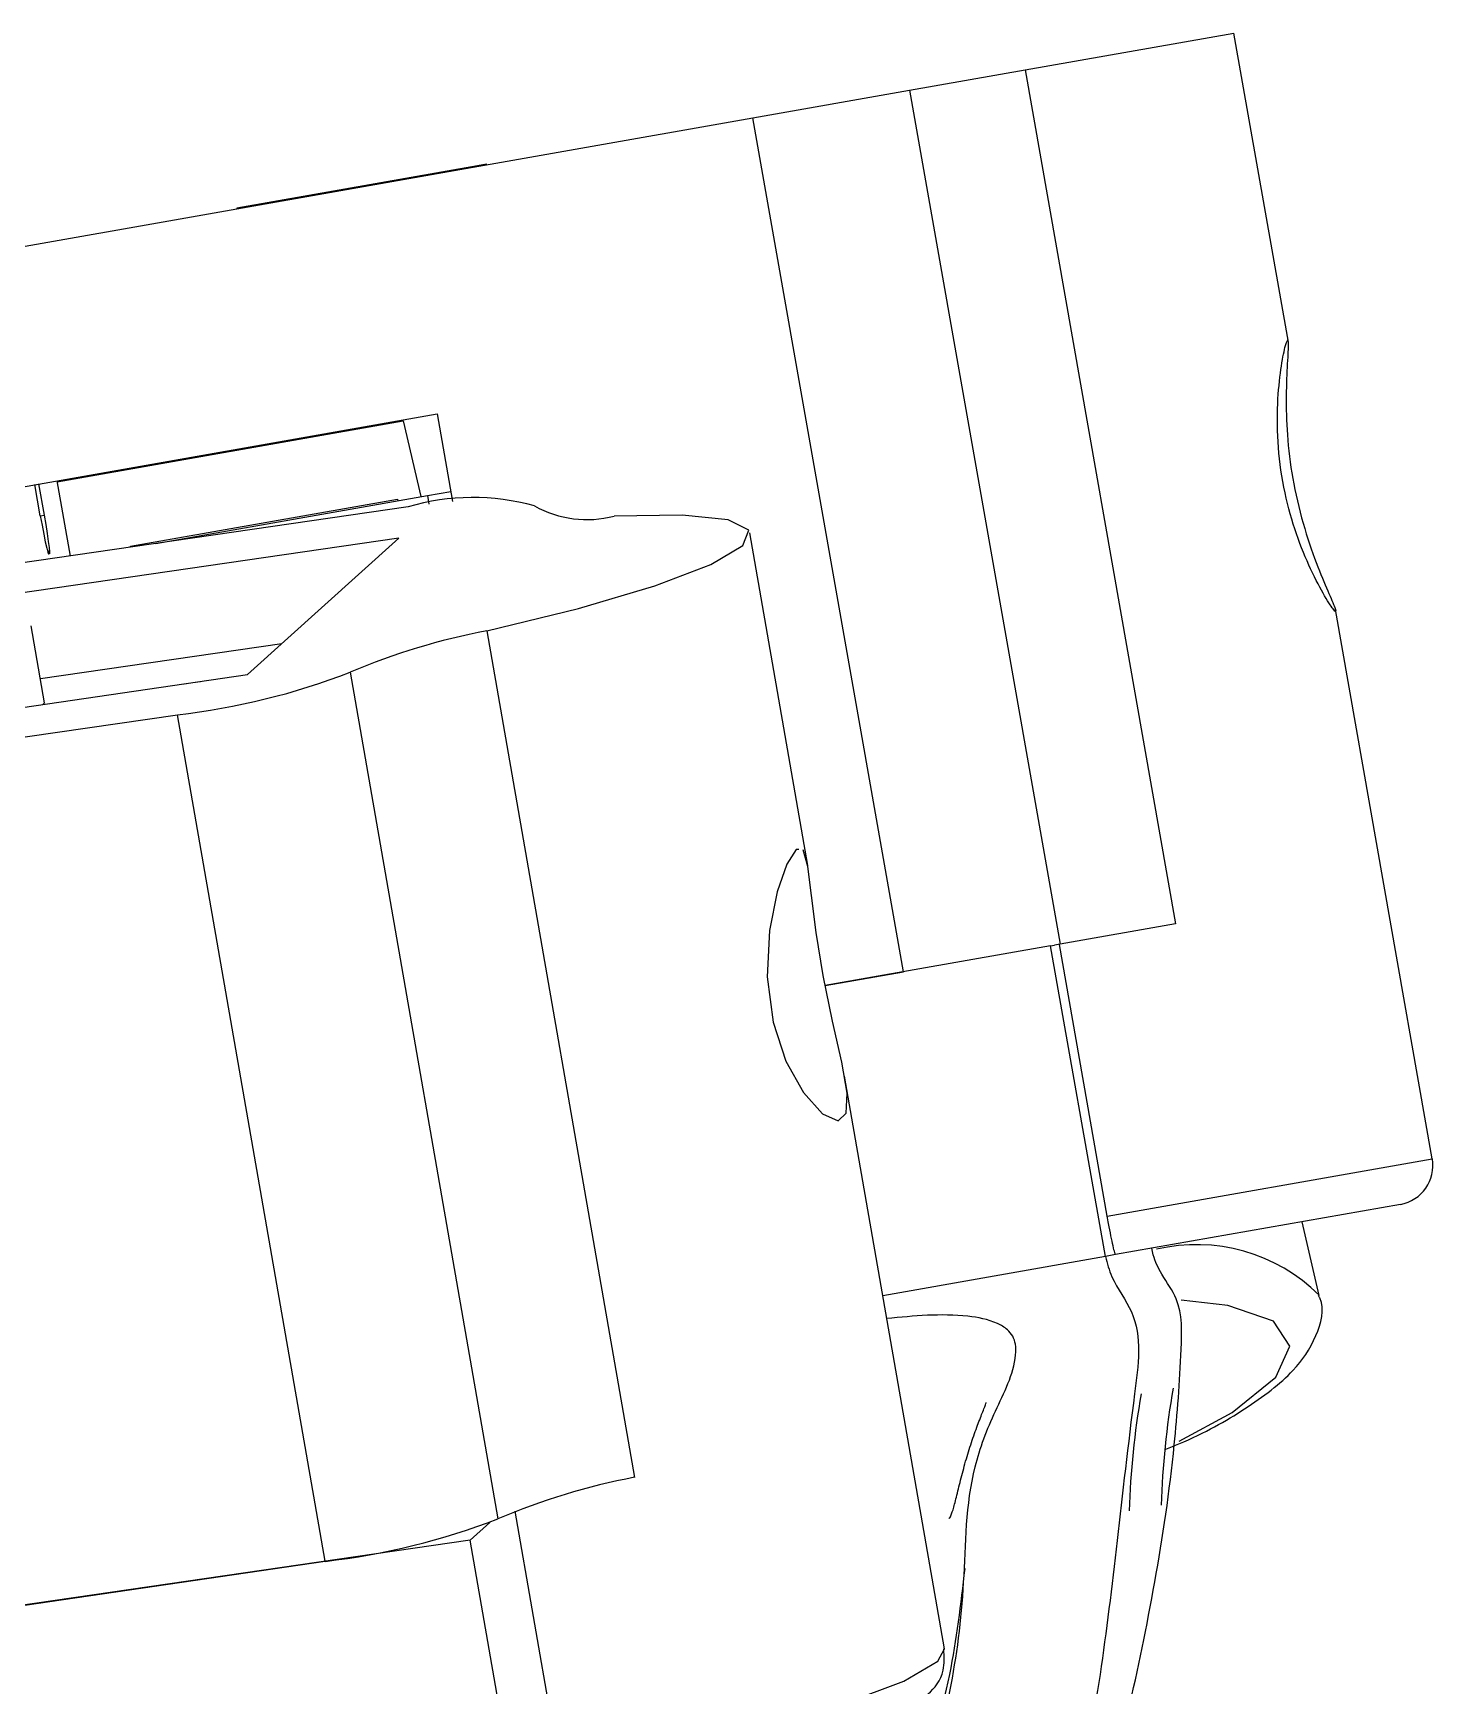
# Model space of a CAD drawing. Header units: millimetres. Extents: x -294 to 2792, y 5 to 1659.
# Drawn here: x 726.261 to 729.813, y 561.393 to 565.587 of the extents above; entities that cross this region are included whole.
import ezdxf

# ---------------------------------------------------------------- set-up
doc = ezdxf.new("R2010")
doc.units = ezdxf.units.MM
doc.layers.get('0').update_dxf_attribs({"lineweight": 18})

msp = doc.modelspace()

# ---------------------------------------------------------------- linework, layer by layer
at = {"color": 7, "linetype": 'Continuous', "lineweight": 25}
for p, q in [((728.7782, 565.4935), (729.3081, 565.587)), ((729.4464, 564.8026), (729.3081, 565.587)), ((728.4848, 565.4418), (728.7782, 565.4935)), ((728.7782, 565.4935), (729.1602, 563.327)), ((728.0873, 565.3717), (728.4848, 565.4418)), ((728.4848, 565.4418), (728.8668, 563.2752)), ((726.1976, 565.0385), (728.0873, 565.3717)), ((728.4693, 563.2051), (728.0873, 565.3717)), ((726.7783, 565.1432), (727.3885, 565.2508)), ((727.3885, 565.2508), (727.4113, 565.2549)), ((727.3885, 565.2508), (727.3889, 565.2486)), ((727.4117, 565.2526), (727.4113, 565.2549)), ((726.7783, 565.1432), (726.7787, 565.141)), ((726.217, 564.4327), (727.2859, 564.6211)), ((727.2859, 564.6211), (727.3251, 564.3985)), ((726.3219, 564.4484), (727.2001, 564.6032)), ((727.2001, 564.6032), (727.2444, 564.4108)), ((726.3214, 564.4511), (726.3551, 564.2602)), ((726.2792, 564.3624), (726.2653, 564.4412)), ((726.2896, 564.3642), (726.2757, 564.443)), ((726.5727, 564.2923), (727.2615, 564.4138)), ((727.2615, 564.4138), (727.3206, 564.4242)), ((727.2615, 564.4138), (727.2654, 564.3919)), ((727.2124, 564.3847), (725.3531, 564.1146)), ((726.2792, 564.3624), (726.2896, 564.3642)), ((726.5084, 564.2854), (727.1854, 564.4048)), ((727.1854, 564.4048), (727.1864, 564.4005)), ((727.1891, 564.3053), (725.2526, 564.024)), ((726.5069, 564.2822), (726.5084, 564.2854)), ((726.5084, 564.2854), (726.509, 564.2825)), ((726.5727, 564.2923), (726.5727, 564.2918)), ((726.8053, 563.9592), (727.1891, 564.3053)), ((728.2268, 563.4753), (728.0796, 564.319)), ((726.3003, 564.2731), (726.2973, 564.2725)), ((729.8116, 562.731), (729.566, 564.1244)), ((726.2902, 563.8876), (726.2561, 564.0829)), ((727.4123, 564.0704), (727.7871, 561.9227)), ((726.8919, 564.0373), (726.2796, 563.9483)), ((724.8687, 563.6779), (726.8053, 563.9592)), ((727.0655, 563.9652), (727.4403, 561.8174)), ((726.2902, 563.8876), (726.2859, 563.8837)), ((724.7682, 563.5872), (726.6275, 563.8573)), ((727.0023, 561.7096), (726.6275, 563.8573)), ((729.1602, 563.327), (728.8668, 563.2752)), ((728.8668, 563.2752), (728.8532, 563.2728)), ((728.9867, 562.5856), (728.8652, 563.2749)), ((728.843, 563.271), (728.2711, 563.1702)), ((728.843, 563.271), (728.8532, 563.2728)), ((728.982, 562.4832), (728.843, 563.271)), ((728.2711, 563.1702), (728.4693, 563.2051)), ((728.5737, 561.4879), (728.3201, 562.9409)), ((728.9867, 562.5856), (729.8116, 562.731)), ((729.7305, 562.6152), (729.0079, 562.4878)), ((729.5245, 562.3842), (729.4815, 562.5713)), ((728.982, 562.4832), (728.4173, 562.3836)), ((729.0079, 562.4878), (728.982, 562.4832)), ((727.3701, 561.763), (727.4202, 561.8082)), ((727.599, 561.1785), (727.4841, 561.8368)), ((727.3701, 561.763), (725.0462, 561.4254)), ((727.5064, 560.982), (727.3701, 561.763)), ((726.1113, 561.5801), (727.0023, 561.7096))]:
    msp.add_line(p, q, dxfattribs=at)
for points in [[(726.3003, 564.2731), (726.3024, 564.2663), (726.3035, 564.2655), (726.3035, 564.2707), (726.3024, 564.2815), (726.3003, 564.2974), (726.2974, 564.3173), (726.2937, 564.3401), (726.2896, 564.3642)], [(727.4123, 564.0704), (727.6447, 564.1268), (727.8386, 564.1842), (727.981, 564.2388), (728.0623, 564.287), (728.0772, 564.3255), (728.0245, 564.3518), (727.9079, 564.3641), (727.7351, 564.3615)], [(726.2792, 564.3624), (726.2836, 564.3383), (726.2879, 564.3157), (726.2919, 564.2959), (726.2954, 564.2803), (726.2981, 564.2697), (726.2999, 564.2649), (726.3006, 564.266), (726.3003, 564.2731)], [(726.6455, 563.936), (726.6664, 563.9395), (726.686, 563.9419)], [(728.2043, 563.5153), (728.1969, 563.5157), (728.1736, 563.4783), (728.149, 563.4082), (728.1294, 563.31), (728.124, 563.1928), (728.139, 563.0773), (728.1714, 562.9784), (728.2156, 562.899), (728.264, 562.8452), (728.3036, 562.8273), (728.3244, 562.8466), (728.3264, 562.897), (728.3132, 562.9758), (728.2898, 563.08), (728.2657, 563.1963), (728.248, 563.3054), (728.2365, 563.399), (728.2272, 563.4727), (728.215, 563.5147)], [(729.1688, 562.0141), (729.3036, 562.0871), (729.4143, 562.1765), (729.4503, 562.2559), (729.4086, 562.3185), (729.2927, 562.3588), (729.1745, 562.3718)], [(727.599, 561.1785), (727.8669, 561.2307), (728.1128, 561.2888), (728.319, 561.3485), (728.4705, 561.4056), (728.5564, 561.4559), (728.5737, 561.4879)]]:
    msp.add_lwpolyline(points, dxfattribs=at)
for centre, radius, start, end in [((727.377, 563.8325), 0.5762, 74.2521, 106.601), ((727.666, 564.6243), 0.2717, 240.8042, 284.7467), ((727.7303, 562.3986), 1.7018, 100.7696, 112.9958), ((726.4203, 565.6416), 1.7963, 276.6228, 291.0486), ((729.7132, 562.7137), 0.1, 280, 10), ((729.2132, 562.0716), 0.4415, 45.167, 103.295), ((731.3009, 561.7778), 2.1789, 170.1949, 178.0481), ((731.2197, 561.7634), 2.1789, 170.1949, 178.0481), ((728.1051, 560.2509), 1.7018, 100.7696, 112.9958), ((726.7951, 563.4939), 1.7963, 276.6228, 291.0486)]:
    msp.add_arc(centre, radius, start, end, dxfattribs=at)
for points, knots in [([(729.4445, 564.8088), (729.4425, 564.8048), (729.4385, 564.7967), (729.4268, 564.7371), (729.4176, 564.6493), (729.4182, 564.5382), (729.435, 564.4211), (729.4657, 564.3131), (729.5038, 564.2217), (729.5406, 564.1534), (729.5648, 564.1175), (729.5689, 564.1186), (729.5542, 564.1537), (729.5256, 564.2196), (729.4909, 564.3133), (729.4611, 564.4259), (729.4442, 564.5412), (729.4396, 564.6472), (729.4424, 564.7351), (729.4469, 564.7973), (729.4453, 564.805), (729.4445, 564.8088)], [0, 0, 0, 0, 0.074319, 0.148545, 0.225204, 0.304155, 0.380299, 0.452798, 0.52654, 0.604328, 0.682915, 0.757938, 0.830688, 0.905429, 0.983728, 1.061891, 1.135846, 1.208293, 1.284046, 1.362922, 1.439527, 1.439527, 1.439527, 1.439527]), ([(729.0079, 562.4878), (729.0073, 562.4888), (729.006, 562.4909), (729.0017, 562.5084), (728.9963, 562.5342), (728.991, 562.5617), (728.9879, 562.5792), (728.9867, 562.5856)], [0, 0, 0, 0, 0.0223214, 0.0446562, 0.0666154, 0.087991, 0.1003036, 0.1003036, 0.1003036, 0.1003036]), ([(728.982, 562.4832), (728.9867, 562.4656), (729.0002, 562.4151), (729.0807, 562.3157), (729.028, 561.939), (728.98, 561.4058), (728.8724, 560.9206), (728.8087, 560.7011), (728.7637, 560.6373), (728.7501, 560.6243), (728.7404, 560.6176), (728.7299, 560.6138), (728.7226, 560.6126), (728.7146, 560.6127), (728.7014, 560.6153), (728.6777, 560.628), (728.6631, 560.6434), (728.6524, 560.6546)], [0, 0, 0, 0, 0.045703, 0.131788, 0.308436, 0.950925, 1.593492, 1.86274, 1.901431, 1.915317, 1.932525, 1.938715, 1.944955, 1.95049, 1.959715, 1.98473, 2.051941, 2.051941, 2.051941, 2.051941]), ([(728.7792, 560.6256), (728.7817, 560.627), (728.7965, 560.6352), (728.838, 560.6853), (728.9293, 560.8769), (729.042, 561.3071), (729.1483, 561.8466), (729.1732, 562.2053), (729.1789, 562.362), (729.1269, 562.4315), (729.1054, 562.4749), (729.1011, 562.4983), (729.1001, 562.504)], [0, 0, 0, 0, 0.008438, 0.050488, 0.251562, 0.888579, 1.524879, 1.737541, 1.848966, 1.911543, 1.95778, 1.972859, 1.972859, 1.972859, 1.972859]), ([(729.1351, 561.9944), (729.1463, 561.9988), (729.227, 562.0306), (729.3421, 562.0969), (729.4585, 562.1844), (729.5171, 562.2708), (729.5407, 562.3519), (729.5236, 562.3821), (729.5223, 562.3843)], [0, 0, 0, 0, 0.0261164, 0.1880445, 0.3551224, 0.4834874, 0.5947767, 0.6033502, 0.6033502, 0.6033502, 0.6033502]), ([(728.651, 560.6561), (728.6061, 560.7237), (728.5235, 560.848), (728.5174, 561.1152), (728.5936, 561.3752), (728.6283, 561.653), (728.6271, 561.903), (728.6997, 562.0913), (728.7536, 562.1911), (728.7554, 562.2587), (728.7478, 562.2811), (728.7321, 562.3001), (728.6944, 562.3219), (728.5901, 562.3413), (728.496, 562.3322), (728.4275, 562.3255)], [0, 0, 0, 0, 0.345575, 0.635525, 0.905041, 1.17324, 1.441973, 1.575878, 1.709585, 1.733307, 1.751864, 1.770457, 1.79676, 1.86377, 2.042796, 2.042796, 2.042796, 2.042796]), ([(728.5897, 561.8248), (728.5921, 561.8313), (728.5969, 561.8442), (728.6062, 561.8815), (728.6172, 561.9267), (728.6307, 561.9761), (728.6461, 562.0241), (728.662, 562.0668), (728.6743, 562.0978), (728.68, 562.1133), (728.6788, 562.1114), (728.6785, 562.1109)], [0, 0, 0, 0, 0.0353807, 0.070764, 0.1060697, 0.1413313, 0.1771994, 0.2147197, 0.2537374, 0.2918445, 0.3054079, 0.3054079, 0.3054079, 0.3054079]), ([(728.5848, 561.8196), (728.5851, 561.8192), (728.586, 561.8172), (728.5881, 561.8215), (728.5897, 561.8248)], [0, 0, 0, 0, 0.0026998, 0.01126778, 0.01126778, 0.01126778, 0.01126778]), ([(728.5652, 560.5229), (728.5358, 560.6194), (728.4819, 560.7969), (728.5024, 561.1226), (728.5934, 561.4083), (728.6154, 561.6009), (728.6257, 561.6911)], [0, 0, 0, 0, 0.362129, 0.665968, 0.948395, 1.197201, 1.197201, 1.197201, 1.197201]), ([(727.5979, 561.0904), (727.6399, 561.0979), (727.7622, 561.1199), (727.9596, 561.162), (728.1701, 561.2157), (728.3436, 561.2703), (728.4609, 561.3204), (728.5247, 561.3613), (728.5749, 561.418), (728.5727, 561.4684), (728.5719, 561.4874)], [0, 0, 0, 0, 0.093524, 0.272773, 0.452801, 0.634132, 0.819235, 0.958758, 1.056632, 1.116364, 1.116364, 1.116364, 1.116364])]:
    msp.add_open_spline(points, degree=3, knots=knots, dxfattribs=at)

doc.saveas('drawing.dxf')
